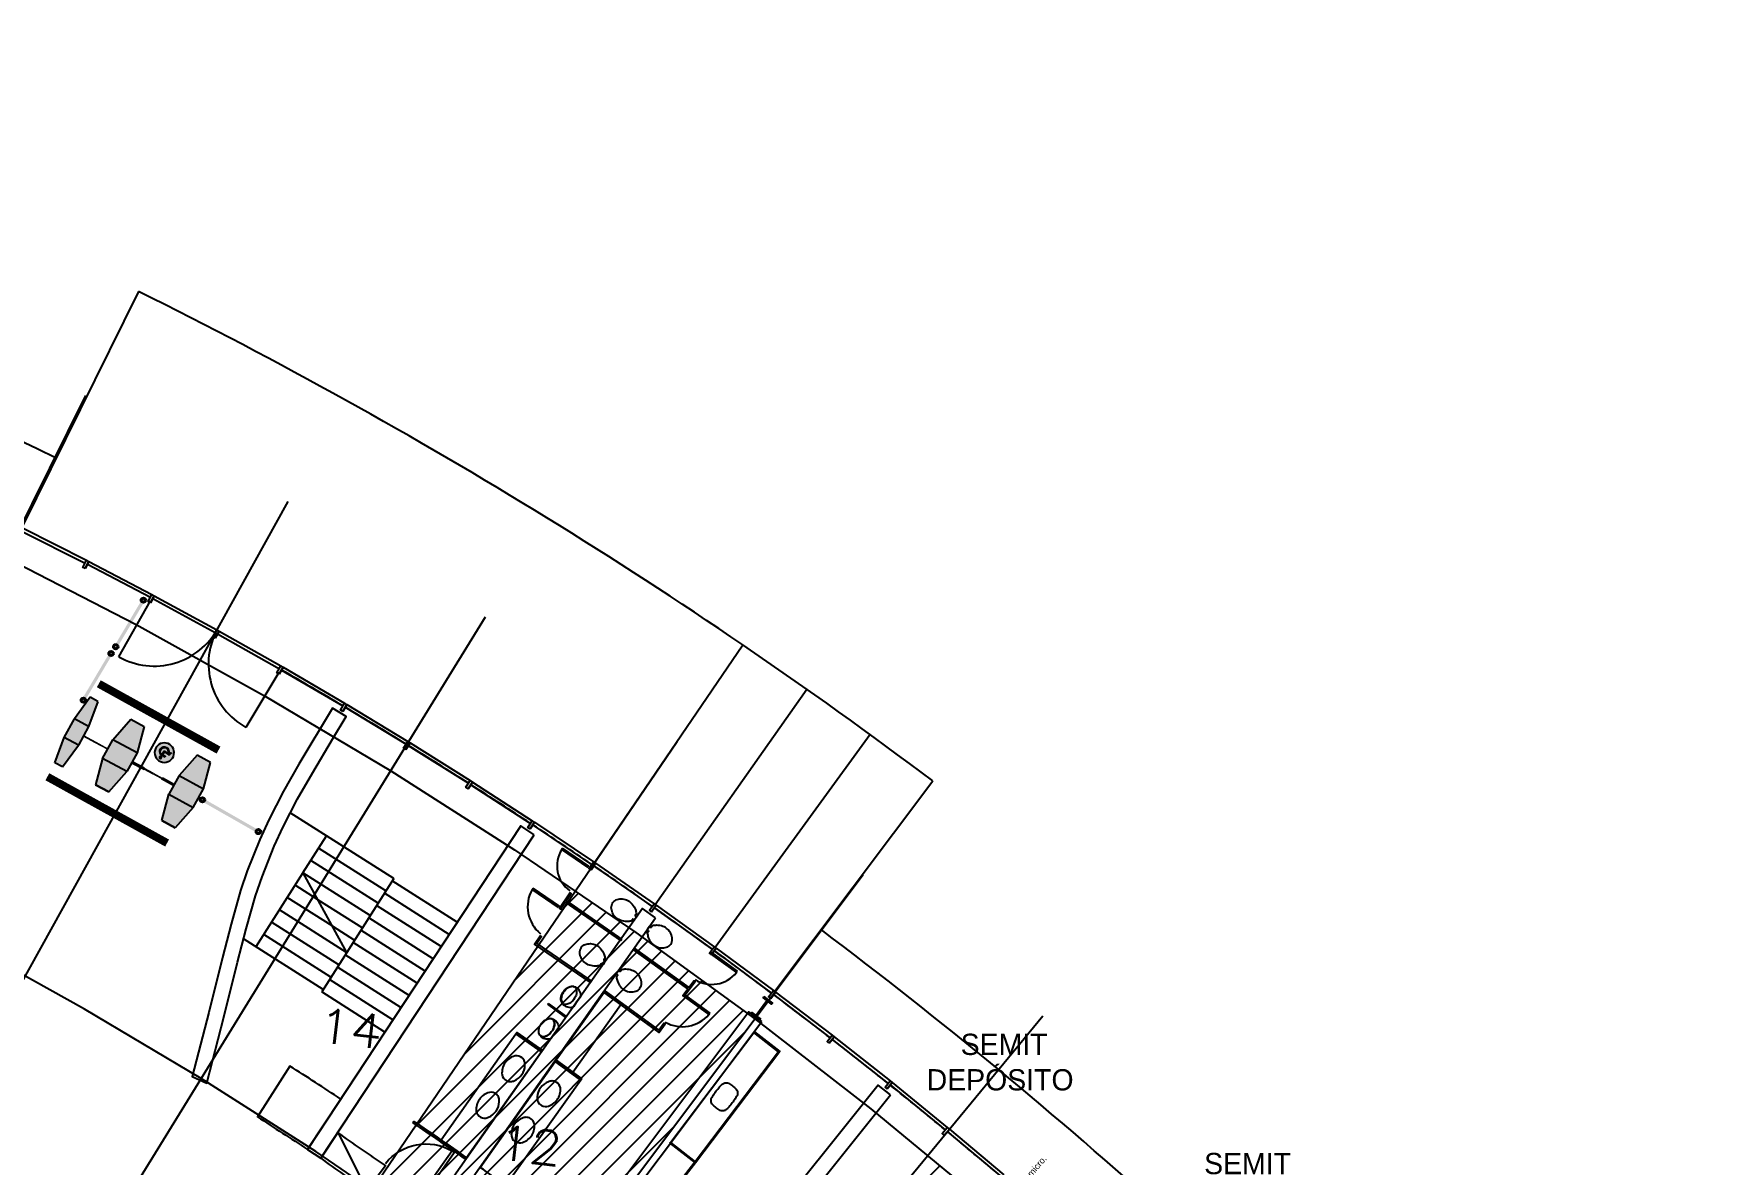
# Model space of a CAD drawing. Header units: millimetres. Extents: x -3 to 87.1, y -29 to 24.
# Drawn here: x 55.58 to 87.03, y -0.65 to 20.65 of the extents above; entities that cross this region are included whole.
import ezdxf
from ezdxf.enums import TextEntityAlignment as Align

# ---------------------------------------------------------------- set-up
doc = ezdxf.new("R2010")
doc.units = ezdxf.units.MM
for name, color, linetype in [('AR-ARMÁRIO', 2, 'Continuous'), ('AR-CATRACA', 2, 'Continuous'), ('AR-DIV', 2, 'Continuous'), ('AR-ESQ', 2, 'Continuous'), ('AR-EST', 4, 'Continuous'), ('AR-HATCH', 253, 'Continuous'), ('AR-HTC', 253, 'Continuous'), ('AR-MOB', 2, 'Continuous'), ('AR-PAR-ALV', 5, 'Continuous'), ('AR-PIS-DSN', 2, 'Continuous'), ('AR-PIS-EXT', 2, 'Continuous'), ('AR-POR', 1, 'Continuous'), ('AR-SAN', 2, 'Continuous'), ('AR-SMB', 1, 'Continuous'), ('AR-TXT', 2, 'Continuous'), ('ARQ_PISO TÁTIL DE ALERTA METALICO', 82, 'Continuous'), ('MALHA PARA NUMERAÇÃO DE SALAS', 1, 'Continuous')]:
    doc.layers.add(name, color=color, linetype=linetype)
doc.styles.add('1-125', font='stylu.ttf', dxfattribs={"height": 0.2})
doc.styles.add('ANEXO III_TERREO$0$DESENHO', font='arial.ttf')
doc.styles.add('S20', font='simplex.shx', dxfattribs={"width": 1.1, "height": 0.2})

# ---------------------------------------------------------------- blocks, each defined once
blk = doc.blocks.new('numeracao de salas anexo2')
at = {"layer": 'MALHA PARA NUMERAÇÃO DE SALAS'}
h = blk.add_hatch(dxfattribs=at)
h.set_pattern_fill('ANSI31', color=256, scale=2.5, style=0)
h.set_pattern_definition([(45, (100.34865, 6.72668), (-0.2209709, 0.2209709), [])])
h.paths.add_polyline_path([(78.927, -20.555), (78, -19.715), (73.434, -24.754), (74.361, -25.594), (76.213, -27.272), (77.89, -28.792, -0.024814), (81.404, -22.799), (80.779, -22.233)])
h.paths.add_polyline_path([(79.491, -16.208), (84.057, -11.169), (82.205, -9.491), (81.279, -8.651), (76.713, -13.69)])
h.paths.add_polyline_path([(74.295, -16.358), (73.369, -15.519), (71.516, -13.84), (66.95, -18.879), (68.803, -20.558), (69.729, -21.397)])
h.paths.add_polyline_path([(73.934, -11.172), (78.5, -6.133), (76.423, -4.309), (75.358, -3.429), (71.029, -8.672), (72.014, -9.486)])
h.paths.add_polyline_path([(68.737, -11.448), (67.795, -10.67), (65.863, -9.172), (61.779, -14.609), (63.546, -15.979), (64.408, -16.691)])
h.paths.add_polyline_path([(62.875, -7.046), (61.865, -6.357), (59.804, -5.043), (56.237, -10.833), (58.123, -12.035), (59.047, -12.664)])
h.paths.add_polyline_path([(56.634, -3.201), (55.565, -2.608), (53.391, -1.489), (50.372, -7.582), (52.36, -8.605), (53.338, -9.147)])
h.paths.add_polyline_path([(50.065, 0.055), (48.946, 0.547), (46.679, 1.461), (44.232, -4.883), (46.306, -5.72), (47.33, -6.17)])
h.paths.add_polyline_path([(43.226, 2.693), (42.066, 3.08), (39.725, 3.782), (39.723, 3.782), (37.871, -2.76), (40.013, -3.403), (41.073, -3.757)])
h.paths.add_polyline_path([(36.172, 4.691), (34.985, 4.969), (32.586, 5.454), (31.342, -1.231), (33.533, -1.674), (34.622, -1.929)])
h.paths.add_polyline_path([(28.967, 6.042), (27.755, 6.201), (25.324, 6.463), (24.699, -0.308), (26.922, -0.548), (28.03, -0.702)])
h.paths.add_polyline_path([(21.666, 6.716), (20.444, 6.763), (18, 6.8), (18, 0), (20.236, -0.034), (21.353, -0.086)])
h.paths.add_polyline_path([(14.25, 6.8), (10.5, 6.8), (10.5, 0), (14.25, 0)])
h.paths.add_polyline_path([(6.75, 6.8), (3, 6.8), (3, 0), (6.75, 0)])
h.paths.add_polyline_path([(10.5, 10.4), (10.5, 17.2), (6.75, 17.2), (6.75, 10.4)])
h.paths.add_polyline_path([(14.25, 10.4), (15.5, 10.4), (18, 10.4), (18, 17.2), (14.25, 17.2)])
h.paths.add_polyline_path([(26.28, 16.819), (23.524, 17.03), (22.144, 17.094), (21.831, 10.302), (23.107, 10.243), (25.655, 10.048)])
h.paths.add_polyline_path([(33.245, 8.993), (34.489, 15.678), (31.765, 16.142), (30.396, 16.332), (29.461, 9.598), (30.726, 9.422)])
h.paths.add_polyline_path([(38.237, 7.904), (40.703, 7.246), (42.555, 13.789), (39.889, 14.501), (38.544, 14.816), (36.993, 8.196)])
h.paths.add_polyline_path([(45.577, 5.703), (47.975, 4.82), (50.422, 11.165), (47.828, 12.119), (46.517, 12.557), (44.365, 6.107)])
h.paths.add_polyline_path([(54.99, 1.737), (58.01, 7.829), (55.515, 9.019), (54.25, 9.575), (51.514, 3.35), (52.683, 2.836)])
h.paths.add_polyline_path([(68.025, -6.293), (72.108, -0.856), (69.873, 0.769), (68.731, 1.548), (64.902, -4.071), (65.958, -4.791)])
h.paths.add_polyline_path([(76.561, -24.818), (77.711, -24.951), (77.821, -23.997), (76.671, -23.864)], flags=24)
h.paths.add_polyline_path([(78.739, -13.55), (80.222, -13.722), (80.332, -12.768), (78.849, -12.596)], flags=24)
h.paths.add_polyline_path([(69.31, -18.502), (70.761, -18.67), (70.871, -17.716), (69.421, -17.549)], flags=24)
h.paths.add_polyline_path([(73.34, -8.308), (74.791, -8.476), (74.901, -7.522), (73.451, -7.355)], flags=24)
h.paths.add_polyline_path([(64.18, -13.723), (65.597, -13.886), (65.707, -12.933), (64.29, -12.769)], flags=24)
h.paths.add_polyline_path([(58.329, -9.683), (59.646, -9.835), (59.756, -8.882), (58.439, -8.729)], flags=24)
h.paths.add_polyline_path([(52.435, -6.034), (53.752, -6.186), (53.862, -5.232), (52.545, -5.08)], flags=24)
h.paths.add_polyline_path([(46.228, -3.039), (47.379, -3.172), (47.489, -2.219), (46.338, -2.086)], flags=24)
h.paths.add_polyline_path([(39.693, -0.644), (41.144, -0.811), (41.254, 0.142), (39.804, 0.31)], flags=24)
h.paths.add_polyline_path([(32.845, 0.986), (34.262, 0.823), (34.372, 1.776), (32.955, 1.94)], flags=24)
h.paths.add_polyline_path([(26.091, 2.326), (27.541, 2.159), (27.652, 3.112), (26.201, 3.28)], flags=24)
h.paths.add_polyline_path([(19.093, 2.686), (20.543, 2.518), (20.654, 3.472), (19.203, 3.64)], flags=24)
h.paths.add_polyline_path([(11.748, 2.729), (12.898, 2.596), (13.008, 3.55), (11.858, 3.683)], flags=24)
h.paths.add_polyline_path([(4.098, 2.746), (5.548, 2.579), (5.658, 3.532), (4.208, 3.7)], flags=24)
h.paths.add_polyline_path([(7.848, 12.946), (9.298, 12.779), (9.408, 13.732), (7.958, 13.9)], flags=24)
h.paths.add_polyline_path([(15.348, 12.946), (16.798, 12.779), (16.908, 13.732), (15.458, 13.9)], flags=24)
h.paths.add_polyline_path([(23.065, 12.526), (24.549, 12.355), (24.659, 13.308), (23.175, 13.48)], flags=24)
h.paths.add_polyline_path([(31.093, 11.335), (32.543, 11.168), (32.653, 12.121), (31.203, 12.289)], flags=24)
h.paths.add_polyline_path([(38.744, 9.676), (40.161, 9.513), (40.271, 10.466), (38.855, 10.63)], flags=24)
h.paths.add_polyline_path([(46.236, 7.202), (47.686, 7.035), (47.796, 7.988), (46.346, 8.156)], flags=24)
h.paths.add_polyline_path([(53.388, 4.184), (54.705, 4.031), (54.815, 4.985), (53.498, 5.137)], flags=24)
h.paths.add_polyline_path([(67.164, -3.639), (68.481, -3.791), (68.591, -2.837), (67.274, -2.685)], flags=24)
for p, q in [((48.862, -10.628), (59.519, 10.876)), ((51.69, -12.119), (63.329, 8.877)), ((54.454, -13.728), (67.042, 6.706)), ((57.137, -15.467), (70.65, 4.364)), ((59.736, -17.33), (74.148, 1.86)), ((62.249, -19.307), (77.528, -0.801))]:
    blk.add_line(p, q, dxfattribs=at)
for points in [[(58.01, 7.829), (60.467, 6.564), (62.884, 5.225), (65.259, 3.811), (67.589, 2.326), (69.873, 0.769), (72.108, -0.856), (74.292, -2.55), (76.423, -4.309), (78.5, -6.133), (80.352, -7.812), (82.205, -9.491), (84.057, -11.169), (85.91, -12.848), (89.98, -16.536)], [(85.707, -21.841), (73.934, -11.172), (72.014, -9.486), (70.044, -7.859), (68.025, -6.293), (65.958, -4.791), (63.847, -3.352), (61.692, -1.978), (59.496, -0.672), (57.262, 0.567)]]:
    blk.add_lwpolyline(points, dxfattribs=at)
at = {"layer": 'MALHA PARA NUMERAÇÃO DE SALAS', "color": 2, "style": 'S20', "width": 1.1}
for s, p in [('14', (64.464, -1.356)), ('12', (67.841, -3.556))]:
    blk.add_text(s, height=0.64, rotation=353.41, dxfattribs=at).set_placement(p, align=Align.CENTER)
blk = doc.blocks.new('A$C009E3A51')
blk.add_blockref('numeracao de salas anexo2', (-3.157, 0.008))
blk = doc.blocks.new('porta')
at = {"color": 2}
blk.add_lwpolyline([(0, 0), (0, 0.9), (0.05, 0.9), (0.05, 0)], close=True, dxfattribs=at)
at = {"color": 1}
blk.add_arc((-0.043, -0.091), 0.995, 3.8117, 84.6351, dxfattribs=at)
blk = doc.blocks.new('PORTA BANHEIRO')
at = {"layer": 'AR-POR'}
for p, q in [((68.264, 0.553), (68.247, 0.528)), ((68.247, 0.528), (68.731, 0.176)), ((68.264, 0.553), (68.749, 0.2)), ((68.731, 0.176), (68.749, 0.2))]:
    blk.add_line(p, q, dxfattribs=at)
blk.add_arc((68.267, 0.548), 0.595, 238.168, 321.3008, dxfattribs=at)
blk = doc.blocks.new('símbolo pne')
for p, q in [((-0.14, 0.26), (-0.14, 0.28)), ((-0.06, -0.1), (-0.11, 0.37)), ((-0.09, 0.4), (-0.07, 0.4)), ((-0.05, 0.31), (-0.05, 0.38)), ((-0.01, -0.04), (-0.04, 0.21)), ((-0.02, 0.29), (0.21, 0.31)), ((-0.02, 0.23), (0.22, 0.26)), ((0.23, 0.28), (0.23, 0.3)), ((-0.04, -0.12), (0.4, -0.07)), ((0.01, -0.05), (0.44, -0.01)), ((0.3, -0.11), (0.31, -0.11)), ((0.41, -0.08), (0.51, -0.26)), ((0.46, -0.02), (0.56, -0.24)), ((0.53, -0.27), (0.55, -0.26))]:
    blk.add_line(p, q)
for centre, radius in [((0, 0), 0.851), ((-0.1, 0.54), 0.0919)]:
    blk.add_circle(centre, radius)
for centre, radius, start, end in [((-0.06, -0.09), 0.396, 105.713, 353.4241), ((-0.06, -0.09), 0.346, 106.1201, 352.8741), ((-0.16, 0.28), 0.0173, 6.19, 105.713), ((-0.16, 0.26), 0.0173, 286.1201, 6.19), ((-0.09, 0.38), 0.0191, 96.19, 186.19), ((-0.07, 0.38), 0.0191, 6.19, 96.19), ((-0.03, 0.31), 0.0191, 186.19, 276.19), ((-0.02, 0.21), 0.0191, 96.19, 186.19), ((0.21, 0.29), 0.0191, 6.19, 96.19), ((0.21, 0.28), 0.0191, 276.19, 6.19), ((-0.04, -0.1), 0.0191, 186.19, 276.19), ((0.01, -0.04), 0.0191, 186.19, 276.19), ((0.3, -0.13), 0.0173, 96.19, 172.8741), ((0.32, -0.13), 0.0173, 353.4241, 96.19), ((0.4, -0.09), 0.0191, 29.3609, 96.19), ((0.45, -0.03), 0.0191, 24.9341, 96.19), ((0.53, -0.25), 0.0191, 209.3609, 276.19), ((0.55, -0.25), 0.0191, 276.19, 24.9341)]:
    blk.add_arc(centre, radius, start, end)
blk = doc.blocks.new('simbolo-PNE')
at = {"lineweight": 9}
h = blk.add_hatch(color=140, dxfattribs=at)
h.dxf.hatch_style = 1
h.paths.add_polyline_path([(-0.17, 0.29, 1.875021), (0.33, -0.13, 0.481084), (0.31, -0.11), (0.3, -0.11, 0.34767), (0.28, -0.13, -1.856309), (-0.15, 0.25, 0.364316), (-0.14, 0.26), (-0.14, 0.28, 0.463777)], flags=16)
h.paths.add_polyline_path([(-0.85, 0, 1), (0.85, 0, 1)])
h.paths.add_polyline_path([(-0.11, 0.37, -0.414214), (-0.09, 0.4), (-0.07, 0.4, -0.414214), (-0.05, 0.38), (-0.05, 0.31, 0.414214), (-0.02, 0.29), (0.21, 0.31, -0.414214), (0.23, 0.3), (0.23, 0.28, -0.414214), (0.22, 0.26), (-0.02, 0.23, 0.414214), (-0.04, 0.21), (-0.01, -0.04, 0.414214), (0.01, -0.05), (0.44, -0.01, -0.321334), (0.46, -0.02), (0.56, -0.24, -0.513622), (0.55, -0.26), (0.53, -0.27, -0.300153), (0.51, -0.26), (0.41, -0.08, 0.300153), (0.4, -0.07), (-0.04, -0.12, -0.414214), (-0.06, -0.1)], flags=16)
h.paths.add_polyline_path([(-0.19, 0.54, -1), (-0.01, 0.54, -1)], flags=16)
blk.add_blockref('símbolo pne', (0, 0))
blk = doc.blocks.new('CATRACA2')
at = {"layer": 'AR-HTC', "lineweight": 9}
h = blk.add_hatch(color=253, dxfattribs=at)
h.dxf.hatch_style = 1
h.set_gradient(color1=(173, 173, 173), color2=(214, 214, 214), tint=1, name='CYLINDER')
h.paths.add_polyline_path([(-1.4, 2.643), (-1.4, 2.357), (-0.9, 2.24), (-0.9, 2.76)])
h.paths.add_polyline_path([(-0.5, 2.76), (0, 2.643), (0, 2.357), (-0.5, 2.24)])
h.paths.add_polyline_path([(-0.5, 2.76), (-0.9, 2.76), (-0.9, 2.24), (-0.749, 2.24), (-0.7, 2.24), (-0.5, 2.24)])
h = blk.add_hatch(color=253, dxfattribs=at)
h.dxf.hatch_style = 1
h.set_gradient(color1=(173, 173, 173), color2=(214, 214, 214), tint=1, name='CYLINDER')
h.paths.add_polyline_path([(-1.4, 1.223), (-1.4, 0.937), (-0.9, 0.82), (-0.9, 1.34)])
h.paths.add_polyline_path([(-0.5, 1.34), (0, 1.223), (0, 0.937), (-0.5, 0.82)])
h.paths.add_polyline_path([(-0.7, 1.34), (-0.9, 1.34), (-0.9, 0.82), (-0.7, 0.82), (-0.652, 0.82), (-0.5, 0.82), (-0.5, 1.34), (-0.652, 1.34)])
h = blk.add_hatch(color=253, dxfattribs=at)
h.dxf.hatch_style = 1
h.set_gradient(color1=(173, 173, 173), color2=(214, 214, 214), tint=1, name='CYLINDER')
h.paths.add_polyline_path([(-1.4, 0.232), (-1.4, 0.068), (-0.9, 0), (-0.9, 0.3)])
h.paths.add_polyline_path([(-0.5, 0.3), (0, 0.232), (0, 0.068), (-0.5, 0)])
h.paths.add_polyline_path([(-0.749, 0.3), (-0.9, 0.3), (-0.9, 0), (-0.5, 0), (-0.5, 0.3), (-0.7, 0.3)])
at = {"layer": 'AR-CATRACA'}
for p, q in [((-0.9, 2.76), (-1.4, 2.643)), ((-1.4, 2.643), (-1.4, 2.357)), ((-0.9, 2.24), (-0.9, 2.76)), ((-0.9, 2.76), (-0.5, 2.76)), ((-0.5, 2.24), (-0.5, 2.76)), ((-0.5, 2.76), (0, 2.643)), ((0, 2.643), (0, 2.357)), ((-1.4, 2.357), (-0.9, 2.24)), ((0, 2.357), (-0.5, 2.24)), ((-1.4, 1.223), (-0.9, 1.34)), ((-0.9, 1.34), (-0.9, 0.82)), ((-0.5, 1.34), (-0.5, 0.82)), ((0, 1.223), (-0.5, 1.34)), ((-1.4, 0.937), (-1.4, 1.223)), ((0, 0.937), (0, 1.223)), ((-0.9, 0.82), (-1.4, 0.937)), ((-0.5, 0.82), (0, 0.937)), ((-1.4, 0.232), (-0.9, 0.3)), ((-1.4, 0.232), (-1.4, 0.068)), ((-1.4, 0.068), (-0.9, 0)), ((-0.9, 0.3), (-0.9, 0)), ((-0.5, 0.3), (-0.5, 0)), ((0, 0.232), (-0.5, 0.3)), ((0, 0.068), (-0.5, 0)), ((0, 0.232), (0, 0.068))]:
    blk.add_line(p, q, dxfattribs=at)
for points in [[(-1.4, 2.357), (-1.4, 2.643)], [(0, 2.643), (0, 2.357)], [(-0.5, 2.24), (-0.9, 2.24)], [(-0.5, 1.34), (-0.9, 1.34)], [(-1.4, 1.223), (-1.4, 0.937)], [(0, 0.937), (0, 1.223)], [(-0.9, 0.82), (-0.5, 0.82)], [(-0.5, 0.3), (-0.9, 0.3)], [(-0.9, 0), (-0.5, 0)]]:
    blk.add_lwpolyline(points, dxfattribs=at)
at = {"layer": 'AR-CATRACA', "color": 1, "lineweight": 9}
for points in [[(-0.706, 1.98), (-0.706, 2.24), (-0.718, 2.24), (-0.718, 1.98)], [(-0.694, 1.79), (-0.694, 2.24), (-0.706, 2.24), (-0.706, 1.79)], [(-0.682, 1.98), (-0.682, 2.24), (-0.694, 2.24), (-0.694, 1.98)], [(-0.706, 1.6), (-0.706, 1.34), (-0.718, 1.34), (-0.718, 1.6)], [(-0.694, 1.79), (-0.694, 1.34), (-0.706, 1.34), (-0.706, 1.79)], [(-0.682, 1.6), (-0.682, 1.34), (-0.694, 1.34), (-0.694, 1.6)], [(-0.694, 0.56), (-0.694, 0.82), (-0.706, 0.82), (-0.706, 0.56)], [(-0.694, 0.3), (-0.694, 0.56), (-0.706, 0.56), (-0.706, 0.3)]]:
    blk.add_lwpolyline(points, close=True, dxfattribs=at)
at = {"layer": 'AR-SMB', "lineweight": 9, "xscale": 0.216, "yscale": 0.216, "zscale": 0.216, "rotation": 90}
blk.add_blockref('simbolo-PNE', (-0.252, 1.79), dxfattribs=at)
blk = doc.blocks.new('fixação barras')
at = {"layer": 'AR-HATCH'}
h = blk.add_hatch(dxfattribs=at)
h.set_pattern_fill('ANGLE', color=254)
h.set_pattern_definition([(0, (0, 0), (0, 6.985), [5.08, -1.905]), (90, (0, 0), (-6.985, 4e-16), [5.08, -1.905])])
edge = h.paths.add_edge_path()
edge.add_arc((581.732, 14.211), 0.05, 0, 360)
edge = h.paths.add_edge_path(flags=17)
edge.add_arc((581.732, 14.211), 0.03, 0, 360)
at = {"layer": 'AR-HATCH', "true_color": 0xc7c8ca}
h = blk.add_hatch(color=9, dxfattribs=at)
h.dxf.hatch_style = 1
h.paths.add_polyline_path([(581.682, 14.211, 1), (581.782, 14.211, 1)])
h.paths.add_polyline_path([(581.762, 14.211, -1), (581.702, 14.211, -1)], flags=16)
at = {"layer": 'AR-MOB', "color": 1}
for radius in [0.05, 0.03]:
    blk.add_circle((581.732, 14.211), radius, dxfattribs=at)

msp = doc.modelspace()

# ---------------------------------------------------------------- hatches: boundary and pattern name
at = {"layer": 'AR-HATCH', "transparency": 33554457}
h = msp.add_hatch(color=254, dxfattribs=at)
h.dxf.hatch_style = 1
h.paths.add_polyline_path([(57.642, 10.03), (57.693, 10), (57.142, 9.071), (57.09, 9.102)])
h = msp.add_hatch(color=254, dxfattribs=at)
h.dxf.hatch_style = 1
h.paths.add_polyline_path([(57.031, 9.027), (57.083, 8.996), (56.531, 8.067), (56.48, 8.098)])
h = msp.add_hatch(color=254, dxfattribs=at)
h.dxf.hatch_style = 1
h.paths.add_polyline_path([(59.858, 5.642), (59.829, 5.59), (58.72, 6.222), (58.749, 6.275)])

# ---------------------------------------------------------------- linework, layer by layer
at = {"layer": 'AR-ARMÁRIO', "transparency": 33554687}
for points in [[(61.365, 0.604, 0.003411), (60.408, 1.224), (59.797, 0.266, -0.003383), (60.74, -0.344)], [(61.309, -0.026), (60.99, -0.509, 0.01906), (61.857, -1.111), (62.206, -0.647, -0.006381)]]:
    msp.add_lwpolyline(points, format="xyb", close=True, dxfattribs=at)
at = {"layer": 'AR-ARMÁRIO', "color": 1, "transparency": 33554687}
msp.add_lwpolyline([(61.309, -0.026), (61.857, -1.111)], dxfattribs=at)
at = {"layer": 'AR-DIV', "transparency": 33554687}
for p, q in [((65.263, 2.387), (65.275, 2.403)), ((65.601, 2.138), (65.263, 2.387)), ((65.613, 2.154), (65.275, 2.403))]:
    msp.add_line(p, q, dxfattribs=at)
for points in [[(66.65, 3.613), (66.632, 3.587), (65.593, 4.307), (65.504, 4.177), (65.478, 4.195), (65.673, 4.481), (65.699, 4.463), (65.611, 4.333)], [(66.65, 3.613), (66.632, 3.587), (65.593, 4.307), (65.504, 4.177), (65.478, 4.195), (65.673, 4.481), (65.699, 4.463), (65.611, 4.333)], [(66.08, 2.818), (66.062, 2.793), (65.013, 3.52), (65.119, 3.676), (65.145, 3.659), (65.056, 3.528)], [(66.08, 2.818), (66.062, 2.793), (65.013, 3.52), (65.119, 3.676), (65.145, 3.659), (65.056, 3.528)], [(67.913, 2.701), (68.006, 2.828), (68.031, 2.809), (67.826, 2.53), (67.8, 2.549), (67.894, 2.676), (66.87, 3.418), (66.888, 3.444)], [(67.913, 2.701), (68.006, 2.828), (68.031, 2.809), (67.826, 2.53), (67.8, 2.549), (67.894, 2.676), (66.87, 3.418), (66.888, 3.444)], [(67.352, 1.901), (67.445, 2.028), (67.471, 2.009), (67.359, 1.857), (66.323, 2.608), (66.341, 2.634)], [(67.352, 1.901), (67.445, 2.028), (67.471, 2.009), (67.359, 1.857), (66.323, 2.608), (66.341, 2.634)], [(65.163, 1.517), (65.144, 1.492), (64.658, 1.829), (64.676, 1.854)], [(65.163, 1.517), (65.144, 1.492), (64.658, 1.829), (64.676, 1.854)], [(65.902, 0.985), (65.884, 0.96), (65.402, 1.309), (65.42, 1.335)], [(65.902, 0.985), (65.884, 0.96), (65.402, 1.309), (65.42, 1.335)]]:
    msp.add_lwpolyline(points, close=True, dxfattribs=at)
msp.add_lwpolyline([(63.731, -0.5), (63.713, -0.526, 0.003376), (62.725, 0.157), (62.743, 0.183, -0.003377)], format="xyb", close=True, dxfattribs=at)
msp.add_lwpolyline([(63.731, -0.5), (63.713, -0.526, 0.003376), (62.725, 0.157), (62.743, 0.183, -0.003377)], format="xyb", close=True, dxfattribs=at)
at = {"layer": 'AR-ESQ', "color": 2, "transparency": 33554687}
for p, q in [((56.513, 10.607), (56.582, 10.74)), ((56.558, 10.584), (56.626, 10.717)), ((56.582, 10.74), (56.626, 10.717)), ((57.74, 9.964), (57.811, 10.096)), ((57.784, 9.94), (57.855, 10.072)), ((57.811, 10.096), (57.855, 10.072)), ((58.958, 9.301), (59.03, 9.433)), ((59.001, 9.277), (59.074, 9.408)), ((59.03, 9.433), (59.074, 9.408)), ((60.165, 8.621), (60.239, 8.751)), ((60.208, 8.596), (60.283, 8.726)), ((60.239, 8.751), (60.283, 8.726)), ((61.361, 7.922), (61.438, 8.05)), ((61.404, 7.896), (61.481, 8.025)), ((61.438, 8.05), (61.481, 8.025)), ((62.547, 7.204), (62.625, 7.332)), ((62.589, 7.178), (62.668, 7.306)), ((62.625, 7.332), (62.668, 7.306)), ((63.721, 6.469), (63.802, 6.595)), ((63.763, 6.442), (63.844, 6.568)), ((63.802, 6.595), (63.844, 6.568)), ((64.884, 5.715), (64.967, 5.84)), ((64.926, 5.688), (65.008, 5.813)), ((64.967, 5.84), (65.008, 5.813)), ((66.035, 4.944), (66.12, 5.068)), ((66.077, 4.916), (66.161, 5.04)), ((66.12, 5.068), (66.161, 5.04)), ((67.175, 4.155), (67.261, 4.278)), ((67.215, 4.126), (67.302, 4.249)), ((67.261, 4.278), (67.302, 4.249)), ((68.302, 3.349), (68.39, 3.47)), ((68.39, 3.47), (68.43, 3.441)), ((68.342, 3.32), (68.43, 3.441)), ((69.416, 2.526), (69.506, 2.646)), ((69.456, 2.496), (69.546, 2.616)), ((69.506, 2.646), (69.546, 2.616)), ((70.518, 1.685), (70.61, 1.804)), ((70.558, 1.655), (70.65, 1.773)), ((70.61, 1.804), (70.65, 1.773)), ((71.607, 0.828), (71.701, 0.945)), ((71.701, 0.945), (71.74, 0.914)), ((71.646, 0.797), (71.74, 0.914)), ((72.682, -0.046), (72.778, 0.07)), ((72.721, -0.077), (72.817, 0.038)), ((72.778, 0.07), (72.817, 0.038))]:
    msp.add_line(p, q, dxfattribs=at)
at = {"layer": 'AR-ESQ', "color": 1, "transparency": 33554687}
for points in [[(55.387, 11.344), (56.582, 10.74)], [(56.626, 10.717), (57.811, 10.096)], [(57.855, 10.072), (59.03, 9.433)], [(59.074, 9.408), (60.239, 8.751)], [(60.283, 8.726), (61.438, 8.05)], [(61.481, 8.025), (62.625, 7.332)], [(62.668, 7.306), (63.802, 6.595)], [(63.844, 6.568), (64.967, 5.84)], [(65.008, 5.813), (66.12, 5.068)], [(66.161, 5.04), (67.261, 4.278)], [(67.302, 4.249), (68.39, 3.47)], [(68.43, 3.441), (69.506, 2.646)], [(69.546, 2.616), (70.61, 1.804)], [(70.65, 1.773), (71.701, 0.945)], [(71.74, 0.914), (72.778, 0.07)], [(72.817, 0.038), (73.842, -0.821)]]:
    msp.add_lwpolyline(points, dxfattribs=at)
at = {"layer": 'AR-ESQ', "transparency": 33554687}
for points in [[(55.36, 11.29), (56.555, 10.687)], [(56.598, 10.664), (57.783, 10.043)], [(57.826, 10.02), (59.002, 9.38)], [(59.045, 9.356), (60.21, 8.699)], [(60.252, 8.674), (61.407, 7.999)], [(61.45, 7.974), (62.594, 7.281)], [(62.636, 7.255), (63.77, 6.544)], [(63.811, 6.518), (64.934, 5.79)], [(64.975, 5.763), (66.086, 5.018)], [(66.127, 4.99), (67.227, 4.228)], [(67.267, 4.2), (68.355, 3.422)], [(68.395, 3.393), (69.471, 2.597)], [(69.51, 2.568), (70.574, 1.756)], [(70.612, 1.726), (71.664, 0.898)], [(71.702, 0.868), (72.74, 0.024)], [(72.778, -0.008), (73.803, -0.867)]]:
    msp.add_lwpolyline(points, dxfattribs=at)
for points in [[(56.558, 10.584, 0.000138), (56.513, 10.607), (56.582, 10.74), (56.626, 10.717)], [(57.784, 9.94, 0.000138), (57.74, 9.964), (57.811, 10.096), (57.855, 10.072)], [(59.001, 9.277, 0.000138), (58.958, 9.301), (59.03, 9.433), (59.074, 9.408)], [(60.208, 8.596, 0.000138), (60.165, 8.621), (60.239, 8.751), (60.283, 8.726)], [(61.404, 7.896, 0.000138), (61.361, 7.922), (61.438, 8.05), (61.481, 8.025)], [(62.589, 7.178, 0.000138), (62.547, 7.204), (62.625, 7.332), (62.668, 7.306)], [(63.763, 6.442, 0.000138), (63.721, 6.469), (63.802, 6.595), (63.844, 6.568)], [(64.926, 5.688, 0.000138), (64.884, 5.715), (64.967, 5.84), (65.008, 5.813)], [(66.077, 4.916, 0.000138), (66.035, 4.944), (66.12, 5.068), (66.161, 5.04)], [(67.215, 4.126, 0.000138), (67.175, 4.155), (67.261, 4.278), (67.302, 4.249)], [(69.456, 2.496, 0.000138), (69.416, 2.526), (69.506, 2.646), (69.546, 2.616)], [(70.558, 1.655, 0.000138), (70.518, 1.685), (70.61, 1.804), (70.65, 1.773)], [(71.646, 0.797, 0.000138), (71.607, 0.828), (71.701, 0.945), (71.74, 0.914)], [(72.721, -0.077, 0.000138), (72.682, -0.046), (72.778, 0.07), (72.817, 0.038)]]:
    msp.add_lwpolyline(points, format="xyb", close=True, dxfattribs=at)
msp.add_lwpolyline([(68.342, 3.32), (68.302, 3.349), (68.39, 3.47), (68.43, 3.441)], close=True, dxfattribs=at)
at = {"layer": 'AR-ESQ', "color": 2, "transparency": 33554687}
for radius, start, end in [(90.35, 62.74236, 62.77407), (90.35, 61.86359, 61.8953), (90.35, 60.98482, 61.01653), (90.35, 60.10606, 60.13776), (90.44, 59.25898, 60.10607), (90.35, 59.22729, 59.259), (90.44, 58.38021, 59.2273), (90.44, 57.50145, 58.34854), (90.35, 58.34852, 58.38023), (90.35, 57.46975, 57.50146), (90.44, 56.62268, 57.46977), (90.35, 56.59099, 56.62269), (90.44, 55.74391, 56.591), (90.35, 55.71222, 55.74393), (90.44, 54.86514, 55.71223), (90.35, 54.83345, 54.86516), (90.44, 53.98638, 54.83347), (90.35, 53.95468, 53.98639), (90.44, 53.10761, 53.9547), (90.35, 53.07592, 53.10762), (90.44, 52.22884, 53.07593), (90.35, 52.19715, 52.22886), (90.44, 51.35007, 52.19717), (90.35, 51.31838, 51.35009), (90.44, 50.47131, 51.3184), (90.35, 50.43961, 50.47132), (90.44, 49.60204, 50.43963)]:
    msp.add_arc((15.178, -69.733), radius, start, end, dxfattribs=at)
at = {"layer": 'AR-EST', "transparency": 33554687}
msp.add_lwpolyline([(69.326, 2.531), (69.486, 2.41), (69.471, 2.39), (69.399, 2.445), (69.189, 2.165), (69.261, 2.111), (69.246, 2.091), (69.086, 2.211), (69.101, 2.231), (69.173, 2.177), (69.383, 2.457), (69.311, 2.511), (69.326, 2.531)], dxfattribs=at)
at = {"layer": 'AR-PAR-ALV', "transparency": 33554687}
for points in [[(61.209, 7.372), (61.464, 7.802), (61.207, 7.955), (60.579, 6.902), (60.287, 6.398), (60.012, 5.857), (59.841, 5.488), (59.606, 4.896), (59.479, 4.525), (59.3, 3.894), (59.138, 3.267), (58.88, 2.234), (58.567, 1.029), (58.842, 0.905), (59.165, 2.146), (59.423, 3.18), (59.584, 3.803), (59.761, 4.424), (59.884, 4.783), (60.114, 5.363), (60.28, 5.723), (60.549, 6.253), (60.838, 6.749)], [(65.003, 5.577), (64.752, 5.742), (60.74, -0.344), (60.99, -0.509)], [(69.286, 2.061), (69.046, 2.241), (65.188, -2.897), (65.443, -3.057)]]:
    msp.add_lwpolyline(points, close=True, dxfattribs=at)
for points in [[(67.289, 4.013), (67.044, 4.186), (63.18, -1.3, -0.000897), (63.426, -1.473)], [(71.712, 0.68), (71.478, 0.867), (66.923, -4.825), (67.158, -5.012), (68.745, -3.029, -0.006786), (70.537, -4.509), (69.266, -6.001), (69.494, -6.195), (70.96, -4.475, 0.007676), (68.932, -2.795)]]:
    msp.add_lwpolyline(points, format="xyb", close=True, dxfattribs=at)
at = {"layer": 'AR-PIS-DSN', "color": 2, "transparency": 33554687}
for p, q in [((62.362, 4.751), (60.416, 5.99)), ((60.653, 4.861), (61.096, 5.557)), ((62.067, 4.287), (60.801, 5.093)), ((62.214, 4.519), (60.949, 5.325)), ((60.653, 4.861), (59.767, 3.469)), ((60.653, 4.861), (61.476, 3.359)), ((61.919, 4.055), (60.653, 4.861)), ((62.362, 4.751), (61.006, 2.621)), ((60.928, 4.36), (60.506, 4.629)), ((63.406, 3.701), (62.187, 4.477)), ((63.558, 3.93), (62.335, 4.709)), ((61.476, 3.359), (60.21, 4.165)), ((61.202, 3.86), (60.358, 4.397)), ((60.928, 4.36), (61.771, 3.823)), ((63.255, 3.471), (62.04, 4.245)), ((61.328, 3.127), (60.063, 3.933)), ((61.202, 3.86), (61.624, 3.591)), ((62.952, 3.012), (61.744, 3.781)), ((63.104, 3.242), (61.892, 4.013)), ((61.033, 2.663), (59.536, 3.616)), ((61.18, 2.895), (59.915, 3.701)), ((62.801, 2.782), (61.597, 3.549)), ((62.65, 2.553), (61.449, 3.317)), ((62.347, 2.093), (61.154, 2.853)), ((62.498, 2.323), (61.301, 3.085)), ((62.195, 1.864), (61.006, 2.621))]:
    msp.add_line(p, q, dxfattribs=at)
at = {"layer": 'AR-PIS-EXT', "color": 1, "transparency": 33554687}
for points in [[(57.561, 15.796), (55.361, 11.357)], [(66.142, 5.053), (68.932, 9.147)], [(67.283, 4.262), (70.136, 8.313)], [(71.327, 7.46), (68.413, 3.454)], [(69.529, 2.628), (72.505, 6.59)]]:
    msp.add_lwpolyline(points, dxfattribs=at)
for centre, radius, start, end in [((15.154, -69.772), 92, 63.63703, 79.38186), ((15.154, -69.772), 95.5, 53.09177, 63.63699), ((14.558, -70.494), 92.935, 47.84571, 53.06522)]:
    msp.add_arc(centre, radius, start, end, dxfattribs=at)
at = {"layer": 'AR-POR', "transparency": 33554687}
for p, q in [((57.191, 8.922), (57.784, 9.98)), ((59.582, 7.597), (60.208, 8.636)), ((65.523, 5.297), (65.54, 5.321)), ((66.018, 4.959), (65.523, 5.297)), ((66.035, 4.984), (65.54, 5.321)), ((66.035, 4.984), (66.018, 4.959)), ((64.966, 4.547), (64.983, 4.572)), ((65.461, 4.21), (64.966, 4.547)), ((65.478, 4.235), (64.983, 4.572)), ((65.478, 4.235), (65.461, 4.21)), ((67.826, 2.57), (67.808, 2.546)), ((67.808, 2.546), (68.293, 2.194)), ((67.826, 2.57), (68.31, 2.218)), ((68.293, 2.194), (68.31, 2.218))]:
    msp.add_line(p, q, dxfattribs=at)
for centre, radius, start, end in [((57.855, 10.112), 1.363, 240.8285, 331.4321), ((60.239, 8.791), 1.363, 150.5692, 241.1729), ((66.009, 4.989), 0.575, 147.6002, 234.3259), ((65.541, 4.224), 0.66, 150.6548, 230.6636), ((67.793, 2.626), 0.661, 240.804, 319.138)]:
    msp.add_arc(centre, radius, start, end, dxfattribs=at)
at = {"layer": 'AR-SAN', "color": 1, "transparency": 33554687}
for p, q in [((68.025, -0.587), (67.195, -1.653)), ((68.037, -0.597), (67.207, -1.663))]:
    msp.add_line(p, q, dxfattribs=at)
for points in [[(66.663, 4.369, -0.107708), (66.769, 4.338, -0.104255), (66.85, 4.27, -0.082654), (66.908, 4.17, -0.060312), (66.927, 4.091, -0.161718), (66.925, 4.085), (66.922, 4.08), (66.918, 4.074), (66.907, 4.059, 0.449066), (66.909, 4.046), (66.917, 4.041, 0.123106), (66.922, 4.038, -0.172037), (66.93, 4.033, -0.102747), (66.93, 4.031, -0.149716), (66.929, 4.027), (66.91, 3.999), (66.891, 3.972, -0.149716), (66.887, 3.969, -0.102747), (66.885, 3.969, -0.172037), (66.877, 3.975, 0.123106), (66.873, 3.979), (66.866, 3.984, 0.449066), (66.853, 3.982), (66.842, 3.967), (66.838, 3.961), (66.835, 3.956, -0.161718), (66.829, 3.952, -0.060312), (66.749, 3.943, -0.082654), (66.635, 3.964, -0.104255), (66.544, 4.017, -0.107708), (66.478, 4.107, -0.088187), (66.456, 4.203, -0.163426), (66.485, 4.299, -0.163426), (66.565, 4.358, -0.088187)], [(67.582, 3.708, 0.107708), (67.516, 3.798, 0.104255), (67.425, 3.851, 0.082654), (67.311, 3.872, 0.060312), (67.231, 3.863, 0.161718), (67.226, 3.86), (67.222, 3.855), (67.218, 3.849), (67.207, 3.834, -0.449066), (67.194, 3.831), (67.187, 3.837, -0.123106), (67.183, 3.841, 0.172037), (67.175, 3.846, 0.102747), (67.173, 3.846, 0.149716), (67.169, 3.844), (67.15, 3.816), (67.131, 3.789, 0.149716), (67.13, 3.785, 0.102747), (67.13, 3.783, 0.172037), (67.138, 3.777, -0.123106), (67.143, 3.775), (67.151, 3.769, -0.449066), (67.153, 3.756), (67.142, 3.741), (67.138, 3.736), (67.135, 3.731, 0.161718), (67.133, 3.724, 0.060312), (67.152, 3.645, 0.082654), (67.21, 3.545, 0.104255), (67.291, 3.478, 0.107708), (67.397, 3.446, 0.088187), (67.495, 3.458, 0.163426), (67.575, 3.517, 0.163426), (67.604, 3.612, 0.088187)], [(67.582, 3.708, 0.107708), (67.516, 3.798, 0.104255), (67.425, 3.851, 0.082654), (67.311, 3.872, 0.060312), (67.231, 3.863, 0.161718), (67.226, 3.86), (67.222, 3.855), (67.218, 3.849), (67.207, 3.834, -0.449066), (67.194, 3.831), (67.187, 3.837, -0.123106), (67.183, 3.841, 0.172037), (67.175, 3.846, 0.102747), (67.173, 3.846, 0.149716), (67.169, 3.844), (67.15, 3.816), (67.131, 3.789, 0.149716), (67.13, 3.785, 0.102747), (67.13, 3.783, 0.172037), (67.138, 3.777, -0.123106), (67.143, 3.775), (67.151, 3.769, -0.449066), (67.153, 3.756), (67.142, 3.741), (67.138, 3.736), (67.135, 3.731, 0.161718), (67.133, 3.724, 0.060312), (67.152, 3.645, 0.082654), (67.21, 3.545, 0.104255), (67.291, 3.478, 0.107708), (67.397, 3.446, 0.088187), (67.495, 3.458, 0.163426), (67.575, 3.517, 0.163426), (67.604, 3.612, 0.088187)], [(65.888, 3.451, -0.163426), (65.966, 3.512, -0.088187), (66.064, 3.527, -0.107708), (66.171, 3.499, -0.104255), (66.254, 3.433, -0.082654), (66.315, 3.335, -0.060312), (66.336, 3.257, -0.161718), (66.335, 3.25), (66.331, 3.245), (66.327, 3.239), (66.317, 3.224, 0.449066), (66.32, 3.211), (66.327, 3.206, 0.123106), (66.333, 3.204, -0.172037), (66.341, 3.199, -0.102747), (66.342, 3.196, -0.149716), (66.341, 3.192), (66.322, 3.164), (66.304, 3.136, -0.149716), (66.3, 3.134, -0.102747), (66.298, 3.134, -0.172037), (66.29, 3.139, 0.123106), (66.286, 3.143), (66.278, 3.148, 0.449066), (66.265, 3.145), (66.255, 3.13), (66.251, 3.124), (66.248, 3.119, -0.161718), (66.242, 3.115, -0.060312), (66.162, 3.103, -0.082654), (66.048, 3.121, -0.104255), (65.955, 3.171, -0.107708), (65.887, 3.259, -0.088187), (65.862, 3.354, -0.163426)], [(66.995, 2.69, 0.163426), (67.024, 2.785, 0.088187), (67.001, 2.881, 0.107708), (66.936, 2.971, 0.104255), (66.845, 3.024, 0.082654), (66.731, 3.045, 0.060312), (66.651, 3.036, 0.161718), (66.645, 3.033), (66.642, 3.028), (66.637, 3.022), (66.627, 3.007, -0.449066), (66.614, 3.004), (66.606, 3.009, -0.123106), (66.602, 3.014, 0.172037), (66.595, 3.019, 0.102747), (66.592, 3.019, 0.149716), (66.589, 3.017), (66.57, 2.989), (66.55, 2.962, 0.149716), (66.549, 2.958, 0.102747), (66.55, 2.955, 0.172037), (66.557, 2.95, -0.123106), (66.563, 2.948), (66.57, 2.942, -0.449066), (66.572, 2.929), (66.562, 2.914), (66.558, 2.908), (66.554, 2.903, 0.161718), (66.552, 2.897, 0.060312), (66.571, 2.818, 0.082654), (66.629, 2.718, 0.104255), (66.71, 2.65, 0.107708), (66.817, 2.619, 0.088187), (66.915, 2.631, 0.163426)], [(66.995, 2.69, 0.163426), (67.024, 2.785, 0.088187), (67.001, 2.881, 0.107708), (66.936, 2.971, 0.104255), (66.845, 3.024, 0.082654), (66.731, 3.045, 0.060312), (66.651, 3.036, 0.161718), (66.645, 3.033), (66.642, 3.028), (66.637, 3.022), (66.627, 3.007, -0.449066), (66.614, 3.004), (66.606, 3.009, -0.123106), (66.602, 3.014, 0.172037), (66.595, 3.019, 0.102747), (66.592, 3.019, 0.149716), (66.589, 3.017), (66.57, 2.989), (66.55, 2.962, 0.149716), (66.549, 2.958, 0.102747), (66.55, 2.955, 0.172037), (66.557, 2.95, -0.123106), (66.563, 2.948), (66.57, 2.942, -0.449066), (66.572, 2.929), (66.562, 2.914), (66.558, 2.908), (66.554, 2.903, 0.161718), (66.552, 2.897, 0.060312), (66.571, 2.818, 0.082654), (66.629, 2.718, 0.104255), (66.71, 2.65, 0.107708), (66.817, 2.619, 0.088187), (66.915, 2.631, 0.163426)], [(65.611, 2.686, -0.022672), (65.638, 2.702, -0.027927), (65.666, 2.716, -0.111704), (65.734, 2.724, -0.311697), (65.8, 2.659, -0.114611), (65.799, 2.582, -0.100603), (65.763, 2.499), (65.744, 2.471, -0.100603), (65.678, 2.41, -0.114611), (65.606, 2.382, -0.311697), (65.522, 2.423, -0.111704), (65.507, 2.489, -0.027927), (65.51, 2.52, -0.022672), (65.517, 2.551, -0.08407), (65.535, 2.594, -0.008051), (65.555, 2.623), (65.556, 2.624), (65.557, 2.626, -0.008051), (65.577, 2.653, -0.08407)], [(65.611, 2.686, -0.022672), (65.638, 2.702, -0.027927), (65.666, 2.716, -0.111704), (65.734, 2.724, -0.311697), (65.8, 2.659, -0.114611), (65.799, 2.582, -0.100603), (65.763, 2.499), (65.744, 2.471, -0.100603), (65.678, 2.41, -0.114611), (65.606, 2.382, -0.311697), (65.522, 2.423, -0.111704), (65.507, 2.489, -0.027927), (65.51, 2.52, -0.022672), (65.517, 2.551, -0.08407), (65.535, 2.594, -0.008051), (65.555, 2.623), (65.556, 2.624), (65.557, 2.626, -0.008051), (65.577, 2.653, -0.08407)], [(65.673, 2.711, 0.027927), (65.645, 2.698, 0.022672), (65.618, 2.681, 0.08407), (65.584, 2.649, 0.008051), (65.564, 2.621), (65.563, 2.619), (65.562, 2.618, 0.008051), (65.542, 2.589, 0.08407), (65.523, 2.546, 0.022672), (65.517, 2.515, 0.027927), (65.514, 2.484, 0.111704), (65.529, 2.418, 0.032298), (65.539, 2.401, 0.34805), (65.74, 2.34, 0.171293), (65.748, 2.346), (65.815, 2.442), (65.883, 2.537, 0.171293), (65.885, 2.547, 0.34805), (65.76, 2.716, 0.032298), (65.74, 2.719, 0.111704)], [(65.094, 1.914, -0.022672), (65.1, 1.945, -0.08407), (65.119, 1.988, -0.008051), (65.138, 2.016), (65.139, 2.018), (65.14, 2.019, -0.008051), (65.16, 2.047, -0.08407), (65.194, 2.079, -0.022672), (65.222, 2.096, -0.027927), (65.25, 2.109, -0.111704), (65.317, 2.118, -0.311697), (65.383, 2.053, -0.114611), (65.382, 1.976, -0.100603), (65.347, 1.893), (65.327, 1.865, -0.100603), (65.261, 1.804, -0.114611), (65.189, 1.776, -0.309836), (65.106, 1.816, -0.001697), (65.106, 1.817, -0.111704), (65.091, 1.883, -0.027927)], [(65.094, 1.914, -0.022672), (65.1, 1.945, -0.08407), (65.119, 1.988, -0.008051), (65.138, 2.016), (65.139, 2.018), (65.14, 2.019, -0.008051), (65.16, 2.047, -0.08407), (65.194, 2.079, -0.022672), (65.222, 2.096, -0.027927), (65.25, 2.109, -0.111704), (65.317, 2.118, -0.311697), (65.383, 2.053, -0.114611), (65.382, 1.976, -0.100603), (65.347, 1.893), (65.327, 1.865, -0.100603), (65.261, 1.804, -0.114611), (65.189, 1.776, -0.309836), (65.106, 1.816, -0.001697), (65.106, 1.817, -0.111704), (65.091, 1.883, -0.027927)], [(65.382, 1.976, 0.114611), (65.383, 2.053, 0.311697), (65.317, 2.118, -0.032298), (65.336, 2.114, -0.34805), (65.462, 1.945, -0.162816), (65.459, 1.936), (65.392, 1.84), (65.325, 1.744, -0.162816), (65.317, 1.739, -0.34805), (65.115, 1.799, -0.032298), (65.106, 1.817, 0.311697), (65.189, 1.776, 0.114611), (65.261, 1.804, 0.100603), (65.327, 1.865), (65.347, 1.893, 0.100603)], [(65.382, 1.976, 0.114611), (65.383, 2.053, 0.311697), (65.317, 2.118, -0.032298), (65.336, 2.114, -0.34805), (65.462, 1.945, -0.162816), (65.459, 1.936), (65.392, 1.84), (65.325, 1.744, -0.162816), (65.317, 1.739, -0.34805), (65.115, 1.799, -0.032298), (65.106, 1.817, 0.311697), (65.189, 1.776, 0.114611), (65.261, 1.804, 0.100603), (65.327, 1.865), (65.347, 1.893, 0.100603)], [(64.658, 1.829), (65.144, 1.492), (63.731, -0.5, 0.00164), (63.252, -0.167)], [(64.658, 1.829), (65.144, 1.492), (63.731, -0.5, 0.00164), (63.252, -0.167)], [(65.402, 1.309), (65.884, 0.96), (64.469, -1.023, 0.001657), (63.989, -0.682)], [(65.402, 1.309), (65.884, 0.96), (64.469, -1.023, 0.001657), (63.989, -0.682)], [(64.479, 0.951, 0.12568), (64.56, 0.931, 0.090827), (64.63, 0.949, 0.145664), (64.773, 1.065, 0.145664), (64.831, 1.24, 0.090827), (64.823, 1.312, 0.12568), (64.777, 1.38, 0.221372), (64.647, 1.415, 0.18588), (64.457, 1.284, 0.18588), (64.401, 1.06, 0.221372)], [(64.479, 0.951, 0.12568), (64.56, 0.931, 0.090827), (64.63, 0.949, 0.145664), (64.773, 1.065, 0.145664), (64.831, 1.24, 0.090827), (64.823, 1.312, 0.12568), (64.777, 1.38, 0.221372), (64.647, 1.415, 0.18588), (64.457, 1.284, 0.18588), (64.401, 1.06, 0.221372)], [(65.115, 0.501, 0.221372), (65.244, 0.462, 0.18588), (65.436, 0.59, 0.18588), (65.497, 0.813, 0.221372), (65.421, 0.923, 0.12568), (65.341, 0.944, 0.090827), (65.271, 0.928, 0.145664), (65.125, 0.815, 0.145664), (65.063, 0.642, 0.090827), (65.07, 0.57, 0.12568)], [(65.115, 0.501, 0.221372), (65.244, 0.462, 0.18588), (65.436, 0.59, 0.18588), (65.497, 0.813, 0.221372), (65.421, 0.923, 0.12568), (65.341, 0.944, 0.090827), (65.271, 0.928, 0.145664), (65.125, 0.815, 0.145664), (65.063, 0.642, 0.090827), (65.07, 0.57, 0.12568)], [(63.995, 0.264, 0.12568), (64.076, 0.244, 0.090827), (64.146, 0.262, 0.145664), (64.288, 0.378, 0.145664), (64.347, 0.552, 0.090827), (64.339, 0.624, 0.12568), (64.293, 0.693, 0.221372), (64.163, 0.728, 0.18588), (63.973, 0.597, 0.18588), (63.916, 0.373, 0.221372)], [(63.995, 0.264, 0.12568), (64.076, 0.244, 0.090827), (64.146, 0.262, 0.145664), (64.288, 0.378, 0.145664), (64.347, 0.552, 0.090827), (64.339, 0.624, 0.12568), (64.293, 0.693, 0.221372), (64.163, 0.728, 0.18588), (63.973, 0.597, 0.18588), (63.916, 0.373, 0.221372)], [(68.432, 0.758, -0.023279), (68.46, 0.792, -0.01916), (68.529, 0.87, -0.021277), (68.533, 0.874, -0.022101), (68.54, 0.882, -0.137935), (68.594, 0.908, -0.168041), (68.658, 0.899, -0.040113), (68.737, 0.849, -0.040113), (68.808, 0.786, -0.168041), (68.833, 0.727, -0.137935), (68.822, 0.668, -0.022101), (68.817, 0.658, -0.021277), (68.814, 0.654, -0.01916), (68.758, 0.566, -0.023279), (68.733, 0.531, -0.023279), (68.705, 0.497, -0.01916), (68.636, 0.419, -0.021277), (68.633, 0.415, -0.022101), (68.625, 0.407, -0.137935), (68.571, 0.381, -0.168041), (68.507, 0.39, -0.040113), (68.428, 0.44, -0.040113), (68.358, 0.503, -0.168041), (68.332, 0.562, -0.137935), (68.343, 0.621, -0.022101), (68.348, 0.631, -0.021277), (68.351, 0.635, -0.01916), (68.407, 0.723, -0.023279)], [(68.432, 0.758, -0.023279), (68.46, 0.792, -0.01916), (68.529, 0.87, -0.021277), (68.533, 0.874, -0.022101), (68.54, 0.882, -0.137935), (68.594, 0.908, -0.168041), (68.658, 0.899, -0.040113), (68.737, 0.849, -0.040113), (68.808, 0.786, -0.168041), (68.833, 0.727, -0.137935), (68.822, 0.668, -0.022101), (68.817, 0.658, -0.021277), (68.814, 0.654, -0.01916), (68.758, 0.566, -0.023279), (68.733, 0.531, -0.023279), (68.705, 0.497, -0.01916), (68.636, 0.419, -0.021277), (68.633, 0.415, -0.022101), (68.625, 0.407, -0.137935), (68.571, 0.381, -0.168041), (68.507, 0.39, -0.040113), (68.428, 0.44, -0.040113), (68.358, 0.503, -0.168041), (68.332, 0.562, -0.137935), (68.343, 0.621, -0.022101), (68.348, 0.631, -0.021277), (68.351, 0.635, -0.01916), (68.407, 0.723, -0.023279)], [(64.853, 0.26, 0.090827), (64.782, 0.244, 0.145664), (64.637, 0.131, 0.145664), (64.575, -0.042, 0.090827), (64.581, -0.114, 0.12568), (64.626, -0.184, 0.221372), (64.755, -0.222, 0.18588), (64.948, -0.095, 0.18588), (65.009, 0.128, 0.221372), (64.933, 0.239, 0.12568)], [(64.853, 0.26, 0.090827), (64.782, 0.244, 0.145664), (64.637, 0.131, 0.145664), (64.575, -0.042, 0.090827), (64.581, -0.114, 0.12568), (64.626, -0.184, 0.221372), (64.755, -0.222, 0.18588), (64.948, -0.095, 0.18588), (65.009, 0.128, 0.221372), (64.933, 0.239, 0.12568)]]:
    msp.add_lwpolyline(points, format="xyb", close=True, dxfattribs=at)
for points in [[(66.638, 2.379), (66.323, 2.608), (65.421, 1.334), (65.732, 1.109)], [(66.638, 2.379), (66.323, 2.608), (65.421, 1.334), (65.732, 1.109)], [(69.603, 1.494), (69.139, 1.857), (69.149, 1.87), (69.625, 1.497), (68.037, -0.597), (67.563, -0.226), (67.572, -0.213), (68.035, -0.575)], [(69.603, 1.494), (69.139, 1.857), (69.149, 1.87), (69.625, 1.497), (68.037, -0.597), (67.563, -0.226), (67.572, -0.213), (68.035, -0.575)], [(69.139, 1.857), (69.603, 1.494), (68.035, -0.575), (67.572, -0.213)], [(69.139, 1.857), (69.603, 1.494), (68.035, -0.575), (67.572, -0.213)]]:
    msp.add_lwpolyline(points, close=True, dxfattribs=at)
at = {"layer": 'ARQ_PISO TÁTIL DE ALERTA METALICO', "transparency": 33554457, "const_width": 0.15}
for points in [[(56.812, 8.417), (59.065, 7.169)], [(58.097, 5.42), (55.844, 6.667)]]:
    msp.add_lwpolyline(points, dxfattribs=at)

# ---------------------------------------------------------------- block references
at = {"transparency": 33554457}
for p, rotation in [((-227.274, -497.387), 59.28348187298057), ((-227.795, -498.264), 59.28348187298057), ((-227.884, -498.391), 59.28348187298057), ((-228.405, -499.268), 59.28348187298057), ((-455.341, 278.838), 330.6656556877119), ((-454.286, 278.239), 330.6656556877119)]:
    msp.add_blockref('fixação barras', p, dxfattribs=dict(at, rotation=rotation))
at = {"transparency": 33554687}
msp.add_blockref('PORTA BANHEIRO', (0.078, 2.807), dxfattribs=at)
at = {"layer": 'AR-CATRACA', "transparency": 33554687, "xscale": -1, "rotation": 241.5469930916398}
msp.add_blockref('CATRACA2', (56.592, 8.195), dxfattribs=at)
at = {"layer": 'AR-POR', "transparency": 33554687, "xscale": -0.9899872220844168, "yscale": 0.9899872220843235, "zscale": 0.9899872220843302, "rotation": 324.7921225413703}
msp.add_blockref('porta', (62.988, -1.129), dxfattribs=at)
at = {"layer": 'MALHA PARA NUMERAÇÃO DE SALAS', "color": 6, "transparency": 33554687}
msp.add_blockref('A$C009E3A51', (0.204, 2.959), dxfattribs=at)

# ---------------------------------------------------------------- texts
at = {"layer": 'AR-MOB', "color": 2, "transparency": 33554687, "insert": (74.419, -0.619), "char_height": 0.12, "width": 5.9143, "attachment_point": 2, "rotation": 49.5117, "style": 'ANEXO III_TERREO$0$DESENHO'}
msp.add_mtext('micro.', dxfattribs=at)
at = {"layer": 'AR-TXT', "color": 2, "transparency": 33554687, "char_height": 0.4, "attachment_point": 5, "style": '1-125'}
for s, insert in [(' SEMIT\\PDEPÓSITO', (73.772, 1.296)), (' SEMIT\\PAR COND.\\PE ELEVADORES', (78.354, -1.28))]:
    msp.add_mtext(s, dxfattribs=dict(at, insert=insert))

doc.saveas('drawing.dxf')
